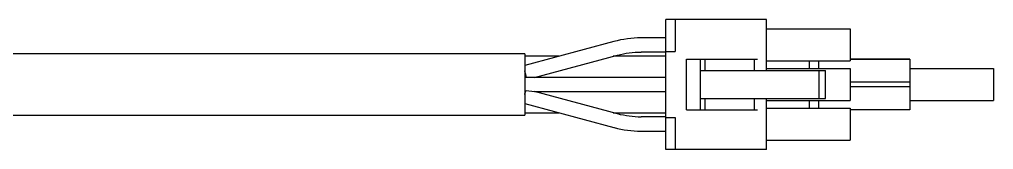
# Model space of a CAD drawing. Extents: x 0 to 1580, y -8 to 1316.
# Drawn here: x 658.9 to 762.5, y 1287.8 to 1301.6 of the extents above; entities that cross this region are included whole.
import ezdxf

# ---------------------------------------------------------------- set-up
doc = ezdxf.new("R2010")
doc.units = 0
doc.header["$LTSCALE"] = 0.5
doc.layers.add('MSM_CONTINUOUS', color=7, linetype='CONTINUOUS')

msp = doc.modelspace()

# ---------------------------------------------------------------- linework, layer by layer
at = {"layer": 'MSM_CONTINUOUS'}
for p, q in [((738.36, 1301.65), (727.66, 1301.65)), ((727.66, 1287.85), (727.66, 1301.65)), ((728.66, 1301.65), (728.66, 1298.25)), ((738.36, 1296.25), (738.36, 1301.65)), ((738.36, 1300.65), (747.26, 1300.65)), ((747.26, 1300.65), (747.26, 1297.25)), ((722.15, 1299.32), (712.66, 1296.77)), ((727.66, 1299.7), (725.03, 1299.7)), ((712.66, 1298), (612.66, 1298)), ((712.66, 1298), (712.66, 1291.5)), ((725.03, 1298.2), (727.66, 1298.2)), ((727.66, 1298.25), (728.66, 1298.25)), ((716.29, 1297.75), (712.66, 1297.75)), ((713.69, 1295.5), (722.53, 1297.87)), ((727.66, 1297.75), (722.08, 1297.75)), ((729.86, 1292.05), (729.86, 1297.45)), ((729.86, 1297.45), (737.41, 1297.45)), ((731.36, 1292.05), (731.36, 1297.45)), ((731.86, 1296.25), (731.86, 1297.45)), ((737.11, 1296.25), (737.11, 1297.45)), ((738.36, 1297.25), (747.26, 1297.25)), ((742.91, 1297.25), (742.91, 1296.45)), ((743.91, 1297.25), (743.91, 1296.45)), ((747.26, 1297.45), (750.56, 1297.45)), ((750.68, 1297.45), (747.26, 1297.45)), ((747.26, 1297.45), (752.36, 1297.45)), ((753.61, 1297.45), (747.26, 1297.45)), ((750.56, 1297.45), (750.86, 1297.45)), ((750.86, 1297.45), (750.68, 1297.45)), ((752.36, 1297.45), (752.66, 1297.45)), ((752.66, 1297.45), (753.61, 1297.45)), ((753.61, 1297.45), (753.61, 1292.05)), ((731.36, 1296.25), (744.66, 1296.25)), ((738.36, 1296.45), (747.26, 1296.45)), ((743.96, 1293.25), (743.96, 1296.25)), ((744.66, 1293.25), (744.66, 1296.25)), ((747.26, 1296.45), (747.26, 1293.05)), ((753.61, 1296.45), (762.51, 1296.45)), ((753.61, 1296.45), (762.51, 1296.45)), ((753.61, 1296.45), (762.51, 1296.45)), ((762.51, 1296.45), (762.51, 1293.05)), ((727.66, 1295.5), (712.66, 1295.5)), ((753.61, 1295), (747.26, 1295)), ((712.66, 1294), (712.75, 1294)), ((712.8, 1294.11), (713.69, 1294)), ((713.69, 1294), (727.66, 1294)), ((722.54, 1291.62), (713.69, 1294)), ((753.61, 1294.5), (747.26, 1294.5)), ((731.36, 1293.25), (744.66, 1293.25)), ((731.86, 1292.05), (731.86, 1293.25)), ((737.11, 1292.05), (737.11, 1293.25)), ((738.36, 1287.85), (738.36, 1293.25)), ((738.36, 1293.05), (747.26, 1293.05)), ((742.91, 1293.05), (742.91, 1292.25)), ((743.91, 1293.05), (743.91, 1292.25)), ((753.61, 1293.05), (762.51, 1293.05)), ((712.66, 1292.72), (722.15, 1290.17)), ((712.66, 1291.75), (716.29, 1291.75)), ((722.08, 1291.75), (727.66, 1291.75)), ((729.86, 1292.05), (737.41, 1292.05)), ((738.36, 1292.25), (747.26, 1292.25)), ((747.26, 1292.25), (747.26, 1288.85)), ((753.61, 1292.05), (747.26, 1292.05)), ((612.66, 1291.5), (712.66, 1291.5)), ((727.66, 1291.3), (725.03, 1291.3)), ((727.66, 1291.25), (728.66, 1291.25)), ((728.66, 1291.25), (728.66, 1287.85)), ((725.03, 1289.8), (727.66, 1289.8)), ((738.36, 1288.85), (747.26, 1288.85)), ((738.36, 1287.85), (727.66, 1287.85))]:
    msp.add_line(p, q, dxfattribs=at)
for points in [[(712.84, 1295.5, 0), (712.84, 1295.5, 0), (712.84, 1295.51, 0), (712.84, 1295.51, 0), (712.83, 1295.51, 0), (712.83, 1295.52, 0), (712.83, 1295.52, 0), (712.83, 1295.53, 0), (712.83, 1295.53, 0), (712.83, 1295.54, 0), (712.83, 1295.54, 0), (712.83, 1295.55, 0), (712.83, 1295.55, 0), (712.83, 1295.56, 0), (712.83, 1295.56, 0), (712.82, 1295.57, 0), (712.82, 1295.57, 0), (712.82, 1295.57, 0), (712.82, 1295.58, 0), (712.82, 1295.58, 0), (712.82, 1295.59, 0), (712.82, 1295.59, 0), (712.82, 1295.6, 0), (712.82, 1295.6, 0), (712.81, 1295.61, 0), (712.81, 1295.61, 0), (712.81, 1295.62, 0), (712.81, 1295.63, 0), (712.81, 1295.63, 0), (712.81, 1295.64, 0), (712.81, 1295.64, 0), (712.81, 1295.65, 0), (712.8, 1295.65, 0), (712.8, 1295.66, 0), (712.8, 1295.66, 0), (712.8, 1295.67, 0), (712.8, 1295.67, 0), (712.8, 1295.68, 0), (712.8, 1295.68, 0), (712.8, 1295.69, 0), (712.8, 1295.69, 0), (712.79, 1295.7, 0), (712.79, 1295.71, 0), (712.79, 1295.71, 0), (712.79, 1295.72, 0), (712.79, 1295.72, 0), (712.79, 1295.73, 0), (712.79, 1295.73, 0), (712.78, 1295.74, 0), (712.78, 1295.74, 0), (712.78, 1295.75, 0), (712.78, 1295.76, 0), (712.78, 1295.76, 0), (712.78, 1295.77, 0), (712.78, 1295.77, 0), (712.78, 1295.78, 0), (712.77, 1295.78, 0), (712.77, 1295.79, 0), (712.77, 1295.8, 0), (712.77, 1295.8, 0), (712.77, 1295.81, 0), (712.77, 1295.81, 0), (712.77, 1295.82, 0), (712.76, 1295.82, 0), (712.76, 1295.83, 0), (712.76, 1295.84, 0), (712.76, 1295.84, 0), (712.76, 1295.85, 0), (712.76, 1295.85, 0), (712.76, 1295.86, 0), (712.75, 1295.87, 0), (712.75, 1295.87, 0), (712.75, 1295.88, 0), (712.75, 1295.88, 0), (712.75, 1295.89, 0), (712.75, 1295.9, 0), (712.75, 1295.9, 0), (712.74, 1295.91, 0), (712.74, 1295.91, 0), (712.74, 1295.92, 0), (712.74, 1295.92, 0), (712.74, 1295.93, 0), (712.74, 1295.94, 0), (712.74, 1295.94, 0), (712.73, 1295.95, 0), (712.73, 1295.95, 0), (712.73, 1295.96, 0), (712.73, 1295.97, 0), (712.73, 1295.97, 0), (712.73, 1295.98, 0), (712.72, 1295.98, 0), (712.72, 1295.99, 0), (712.72, 1296, 0), (712.72, 1296, 0), (712.72, 1296.01, 0), (712.72, 1296.01, 0), (712.71, 1296.02, 0), (712.71, 1296.03, 0), (712.71, 1296.03, 0), (712.71, 1296.04, 0), (712.71, 1296.04, 0), (712.71, 1296.05, 0), (712.7, 1296.06, 0), (712.7, 1296.06, 0), (712.7, 1296.07, 0), (712.7, 1296.07, 0), (712.7, 1296.08, 0), (712.7, 1296.09, 0), (712.69, 1296.09, 0), (712.69, 1296.1, 0), (712.69, 1296.1, 0), (712.69, 1296.11, 0), (712.69, 1296.12, 0), (712.69, 1296.12, 0), (712.68, 1296.13, 0), (712.68, 1296.13, 0), (712.68, 1296.14, 0), (712.68, 1296.15, 0), (712.68, 1296.15, 0), (712.68, 1296.16, 0), (712.67, 1296.16, 0), (712.67, 1296.17, 0), (712.67, 1296.17, 0), (712.67, 1296.18, 0), (712.67, 1296.19, 0), (712.67, 1296.19, 0), (712.66, 1296.2, 0), (712.66, 1296.2, 0), (712.66, 1296.21, 0)], [(712.66, 1295.78, 0), (712.66, 1295.78, 0), (712.66, 1295.78, 0), (712.66, 1295.78, 0), (712.66, 1295.77, 0), (712.66, 1295.77, 0), (712.66, 1295.77, 0), (712.67, 1295.77, 0), (712.67, 1295.76, 0), (712.67, 1295.76, 0), (712.67, 1295.76, 0), (712.67, 1295.76, 0), (712.67, 1295.75, 0), (712.67, 1295.75, 0), (712.67, 1295.75, 0), (712.67, 1295.75, 0), (712.67, 1295.74, 0), (712.67, 1295.74, 0), (712.67, 1295.74, 0), (712.67, 1295.74, 0), (712.68, 1295.73, 0), (712.68, 1295.73, 0), (712.68, 1295.73, 0), (712.68, 1295.73, 0), (712.68, 1295.72, 0), (712.68, 1295.72, 0), (712.68, 1295.72, 0), (712.68, 1295.72, 0), (712.68, 1295.71, 0), (712.68, 1295.71, 0), (712.68, 1295.71, 0), (712.68, 1295.71, 0), (712.68, 1295.7, 0), (712.68, 1295.7, 0), (712.69, 1295.7, 0), (712.69, 1295.7, 0), (712.69, 1295.7, 0), (712.69, 1295.69, 0), (712.69, 1295.69, 0), (712.69, 1295.69, 0), (712.69, 1295.69, 0), (712.69, 1295.68, 0), (712.69, 1295.68, 0), (712.69, 1295.68, 0), (712.69, 1295.68, 0), (712.69, 1295.67, 0), (712.7, 1295.67, 0), (712.7, 1295.67, 0), (712.7, 1295.67, 0), (712.7, 1295.66, 0), (712.7, 1295.66, 0), (712.7, 1295.66, 0), (712.7, 1295.66, 0), (712.7, 1295.66, 0), (712.7, 1295.65, 0), (712.7, 1295.65, 0), (712.7, 1295.65, 0), (712.7, 1295.65, 0), (712.7, 1295.64, 0), (712.7, 1295.64, 0), (712.71, 1295.64, 0), (712.71, 1295.64, 0), (712.71, 1295.63, 0), (712.71, 1295.63, 0), (712.71, 1295.63, 0), (712.71, 1295.63, 0), (712.71, 1295.63, 0), (712.71, 1295.62, 0), (712.71, 1295.62, 0), (712.71, 1295.62, 0), (712.71, 1295.62, 0), (712.71, 1295.61, 0), (712.71, 1295.61, 0), (712.71, 1295.61, 0), (712.72, 1295.61, 0), (712.72, 1295.61, 0), (712.72, 1295.6, 0), (712.72, 1295.6, 0), (712.72, 1295.6, 0), (712.72, 1295.6, 0), (712.72, 1295.59, 0), (712.72, 1295.59, 0), (712.72, 1295.59, 0), (712.72, 1295.59, 0), (712.72, 1295.59, 0), (712.72, 1295.58, 0), (712.72, 1295.58, 0), (712.72, 1295.58, 0), (712.72, 1295.58, 0), (712.73, 1295.58, 0), (712.73, 1295.57, 0), (712.73, 1295.57, 0), (712.73, 1295.57, 0), (712.73, 1295.57, 0), (712.73, 1295.56, 0), (712.73, 1295.56, 0), (712.73, 1295.56, 0), (712.73, 1295.56, 0), (712.73, 1295.56, 0), (712.73, 1295.55, 0), (712.73, 1295.55, 0), (712.73, 1295.55, 0), (712.73, 1295.55, 0), (712.74, 1295.55, 0), (712.74, 1295.54, 0), (712.74, 1295.54, 0), (712.74, 1295.54, 0), (712.74, 1295.54, 0), (712.74, 1295.54, 0), (712.74, 1295.53, 0), (712.74, 1295.53, 0), (712.74, 1295.53, 0), (712.74, 1295.53, 0), (712.74, 1295.53, 0), (712.74, 1295.52, 0), (712.74, 1295.52, 0), (712.74, 1295.52, 0), (712.74, 1295.52, 0), (712.75, 1295.52, 0), (712.75, 1295.51, 0), (712.75, 1295.51, 0), (712.75, 1295.51, 0), (712.75, 1295.51, 0), (712.75, 1295.51, 0), (712.75, 1295.5, 0), (712.75, 1295.5, 0), (712.75, 1295.5, 0), (712.75, 1295.5, 0), (712.75, 1295.5, 0)], [(712.66, 1293.7, 0), (712.66, 1293.7, 0), (712.66, 1293.71, 0), (712.66, 1293.71, 0), (712.67, 1293.71, 0), (712.67, 1293.72, 0), (712.67, 1293.72, 0), (712.67, 1293.73, 0), (712.67, 1293.73, 0), (712.67, 1293.73, 0), (712.67, 1293.74, 0), (712.67, 1293.74, 0), (712.67, 1293.75, 0), (712.68, 1293.75, 0), (712.68, 1293.75, 0), (712.68, 1293.76, 0), (712.68, 1293.76, 0), (712.68, 1293.76, 0), (712.68, 1293.77, 0), (712.68, 1293.77, 0), (712.68, 1293.78, 0), (712.68, 1293.78, 0), (712.69, 1293.78, 0), (712.69, 1293.79, 0), (712.69, 1293.79, 0), (712.69, 1293.8, 0), (712.69, 1293.8, 0), (712.69, 1293.8, 0), (712.69, 1293.81, 0), (712.69, 1293.81, 0), (712.7, 1293.81, 0), (712.7, 1293.82, 0), (712.7, 1293.82, 0), (712.7, 1293.82, 0), (712.7, 1293.83, 0), (712.7, 1293.83, 0), (712.7, 1293.84, 0), (712.7, 1293.84, 0), (712.7, 1293.84, 0), (712.71, 1293.85, 0), (712.71, 1293.85, 0), (712.71, 1293.85, 0), (712.71, 1293.86, 0), (712.71, 1293.86, 0), (712.71, 1293.86, 0), (712.71, 1293.87, 0), (712.71, 1293.87, 0), (712.71, 1293.88, 0), (712.72, 1293.88, 0), (712.72, 1293.88, 0), (712.72, 1293.89, 0), (712.72, 1293.89, 0), (712.72, 1293.89, 0), (712.72, 1293.9, 0), (712.72, 1293.9, 0), (712.72, 1293.9, 0), (712.72, 1293.91, 0), (712.73, 1293.91, 0), (712.73, 1293.91, 0), (712.73, 1293.92, 0), (712.73, 1293.92, 0), (712.73, 1293.92, 0), (712.73, 1293.93, 0), (712.73, 1293.93, 0), (712.73, 1293.93, 0), (712.73, 1293.94, 0), (712.74, 1293.94, 0), (712.74, 1293.94, 0), (712.74, 1293.95, 0), (712.74, 1293.95, 0), (712.74, 1293.95, 0), (712.74, 1293.96, 0), (712.74, 1293.96, 0), (712.74, 1293.96, 0), (712.74, 1293.97, 0), (712.74, 1293.97, 0), (712.75, 1293.97, 0), (712.75, 1293.97, 0), (712.75, 1293.98, 0), (712.75, 1293.98, 0), (712.75, 1293.98, 0), (712.75, 1293.99, 0), (712.75, 1293.99, 0), (712.75, 1293.99, 0), (712.75, 1294, 0), (712.75, 1294, 0), (712.76, 1294, 0), (712.76, 1294, 0), (712.76, 1294.01, 0), (712.76, 1294.01, 0), (712.76, 1294.01, 0), (712.76, 1294.02, 0), (712.76, 1294.02, 0), (712.76, 1294.02, 0), (712.76, 1294.03, 0), (712.76, 1294.03, 0), (712.77, 1294.03, 0), (712.77, 1294.03, 0), (712.77, 1294.04, 0), (712.77, 1294.04, 0), (712.77, 1294.04, 0), (712.77, 1294.04, 0), (712.77, 1294.05, 0), (712.77, 1294.05, 0), (712.77, 1294.05, 0), (712.77, 1294.06, 0), (712.77, 1294.06, 0), (712.78, 1294.06, 0), (712.78, 1294.06, 0), (712.78, 1294.07, 0), (712.78, 1294.07, 0), (712.78, 1294.07, 0), (712.78, 1294.07, 0), (712.78, 1294.08, 0), (712.78, 1294.08, 0), (712.78, 1294.08, 0), (712.78, 1294.08, 0), (712.78, 1294.09, 0), (712.79, 1294.09, 0), (712.79, 1294.09, 0), (712.79, 1294.09, 0), (712.79, 1294.09, 0), (712.79, 1294.1, 0), (712.79, 1294.1, 0), (712.79, 1294.1, 0), (712.79, 1294.1, 0), (712.79, 1294.11, 0), (712.79, 1294.11, 0), (712.79, 1294.11, 0)]]:
    msp.add_polyline3d(points, dxfattribs=at)
for centre, radius, start, end in [((725.03, 1288.54), 11.15, 89.9911, 105.0006), ((725.03, 1300.91), 11.11, 255, 270.006)]:
    msp.add_arc(centre, radius, start, end, dxfattribs=at)
at = {"layer": 'MSM_CONTINUOUS', "extrusion": (0, 0, -1)}
for centre, radius, start, end in [((-725.03, 1288.54), 9.65, 75.0035, 90.008), ((-725.03, 1300.9), 9.61, 269.9909, 285.0002)]:
    msp.add_arc(centre, radius, start, end, dxfattribs=at)

doc.saveas('drawing.dxf')
